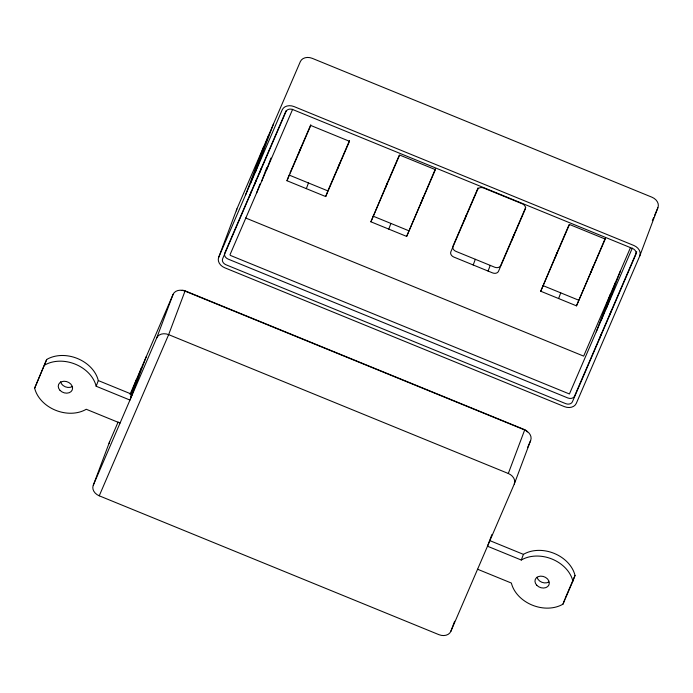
<?xml version="1.0" encoding="UTF-8"?>
<svg xmlns="http://www.w3.org/2000/svg" width="693" height="693" viewBox="0 0 693 693"><rect width="100%" height="100%" fill="white"/><g stroke="black" fill="none" stroke-linecap="round" stroke-linejoin="round"><path stroke-width="1.04" d="M120.045 423.076L86.253 409.268A32.199 25.061 20.6 0 1 34.65 388.175L46.7 359.468A32.199 25.061 20.6 0 1 98.302 380.57L132.094 394.378L130.856 397.254M34.65 388.175L46.7 359.468M146.318 356.531L129.955 400.06L96.171 386.244L98.302 380.57M130.033 394.352L173.085 294.36A9.659 7.519 20.6 0 1 185.005 291.112L524.67 429.963A9.659 7.519 20.6 0 1 530.63 440.523L514.267 484.052L450.814 631.41A9.659 7.519 20.6 0 1 438.903 634.658L99.238 495.807A9.659 7.519 20.6 0 1 93.278 485.247L109.633 441.718L118.131 421.985M130.786 394.49L136.408 379.547M130.501 396.924L141.363 368.035M93.278 485.247L156.731 337.889L173.085 294.36M185.005 291.112L168.642 334.641L99.238 495.807M218.745 257.207L236.893 208.948L300.346 61.59A9.659 7.519 20.6 0 1 312.257 58.342L651.922 197.193A9.659 7.519 20.6 0 1 657.882 207.753L639.743 256.012L576.29 403.369A9.659 7.519 20.6 0 1 564.379 406.626L224.714 267.767A9.659 7.519 20.6 0 1 218.745 257.207L282.207 109.849A9.659 7.519 20.6 0 1 294.118 106.601L633.783 245.452A9.659 7.519 20.6 0 1 639.743 256.012M245.521 195.045L263.661 146.777M250.476 183.532L268.615 135.274M255.431 172.02L273.57 123.761M249.393 196.63L251.524 190.947M254.348 185.118L256.488 179.435L224.757 253.11A5.475 4.262 20.6 0 0 228.136 259.095L567.801 397.955A5.475 4.262 20.6 0 0 574.549 396.11L636.728 251.715M259.303 173.605L261.443 167.923M256.592 193.018L259.962 184.052M261.547 181.505L266.788 167.559M266.51 169.993L270.998 158.039M286.971 180.726L289.102 175.043L327.841 190.878L325.701 196.561L286.971 180.726L310.767 125.468L349.497 141.303L325.701 196.561M298.865 153.092L301.005 147.418M306.341 188.643L308.472 182.961M337.604 168.927L339.735 163.253M370.894 221.803L399.653 155.033L435.403 169.646L406.652 236.417L370.894 221.803L387.404 182.735L385.273 188.418M388.773 229.114L390.913 223.432M406.652 236.417L435.421 168.884M421.023 203.032L423.163 197.358M464.232 220.695L466.363 215.021M473.198 264.977L475.329 259.295M488.089 271.067L490.228 265.384M511.902 240.185L514.033 234.503M540.731 291.233L569.481 224.463L605.24 239.076L576.481 305.847L540.731 291.233L557.241 252.165L555.102 257.848M558.61 298.536L560.741 292.862M514.267 484.052A9.659 7.519 20.6 0 0 508.307 473.492L524.67 429.963M450.814 631.41L454.617 621.283M576.481 305.847L605.258 238.305M491.883 534.563L487.5 546.223L521.283 560.031A32.199 25.061 20.6 0 1 572.894 581.124L562.976 604.149A32.199 25.061 20.6 0 1 511.373 583.056L477.581 569.239M590.86 272.462L592.991 266.779M596.257 331.869L610.481 294.023M601.212 320.357L615.445 282.51M606.167 308.844L620.4 270.998M599.185 339.622L601.325 333.939M609.104 316.597L611.235 310.923M521.283 560.031L523.423 554.357L489.63 540.54M562.976 604.149L564.76 599.419M572.894 581.124L575.025 575.45A32.199 25.061 20.6 0 0 523.423 554.357M256.895 178.473L286.088 110.689M292.663 109.26L230.015 254.729L230.405 255.422L569.429 393.979L632.319 248.111M289.951 173.068L310.776 124.723M327.841 190.878L349.506 140.558M387.829 181.757L399.246 155.249M452.979 246.102L478.075 187.82M525.744 207.311L500.649 265.584A4.834 3.76 20.6 0 1 494.698 267.212L455.959 251.377A4.834 3.76 20.6 0 1 452.746 247.054M557.666 251.187L569.083 224.671M527.659 447.427L530.63 440.523M630.526 247.488L583.653 356.124L245.634 217.983M652.347 220.608L653.629 217.645M654.478 215.662L657.882 207.753M565.116 598.475L575.025 575.45M373.033 216.121L408.783 230.743M542.862 285.551L578.62 300.164M508.307 473.492L168.642 334.641A9.659 7.519 20.6 0 0 156.731 337.889M44.569 365.15A32.199 25.061 20.6 0 1 96.171 386.244M72.306 386.573A7.354 5.726 20.6 0 1 60.516 381.748M109.173 443.633A9.659 7.519 20.6 0 1 109.633 441.718M548.821 582.025A7.354 5.726 20.6 0 1 537.023 577.2M181.341 290.497A4.834 3.76 20.6 0 1 184.936 290.774L524.601 429.634A4.834 3.76 20.6 0 1 527.33 431.938M236.426 210.863A9.659 7.519 20.6 0 1 236.893 208.948M286.079 111.434L222.626 258.792A5.475 4.262 20.6 0 0 226.005 264.778L565.67 403.629A5.475 4.262 20.6 0 0 572.418 401.784L635.871 254.435A5.475 4.262 20.6 0 0 632.492 248.449L292.827 109.589A5.475 4.262 20.6 0 0 286.079 111.434M477.616 189.613L450.848 251.776A4.834 3.76 20.6 0 0 453.828 257.06L492.558 272.895A4.834 3.76 20.6 0 0 498.518 271.266L525.285 209.104A4.834 3.76 20.6 0 0 522.305 203.82L483.575 187.985A4.834 3.76 20.6 0 0 477.616 189.613M60.04 390.376A7.354 5.726 20.6 0 0 72.219 389.994A7.354 5.726 20.6 0 0 63.973 381.263A7.354 5.726 20.6 0 0 60.04 390.376M536.763 585.256A7.354 5.726 20.6 0 0 548.943 584.875A7.354 5.726 20.6 0 0 540.687 576.143A7.354 5.726 20.6 0 0 536.763 585.256"/></g></svg>
